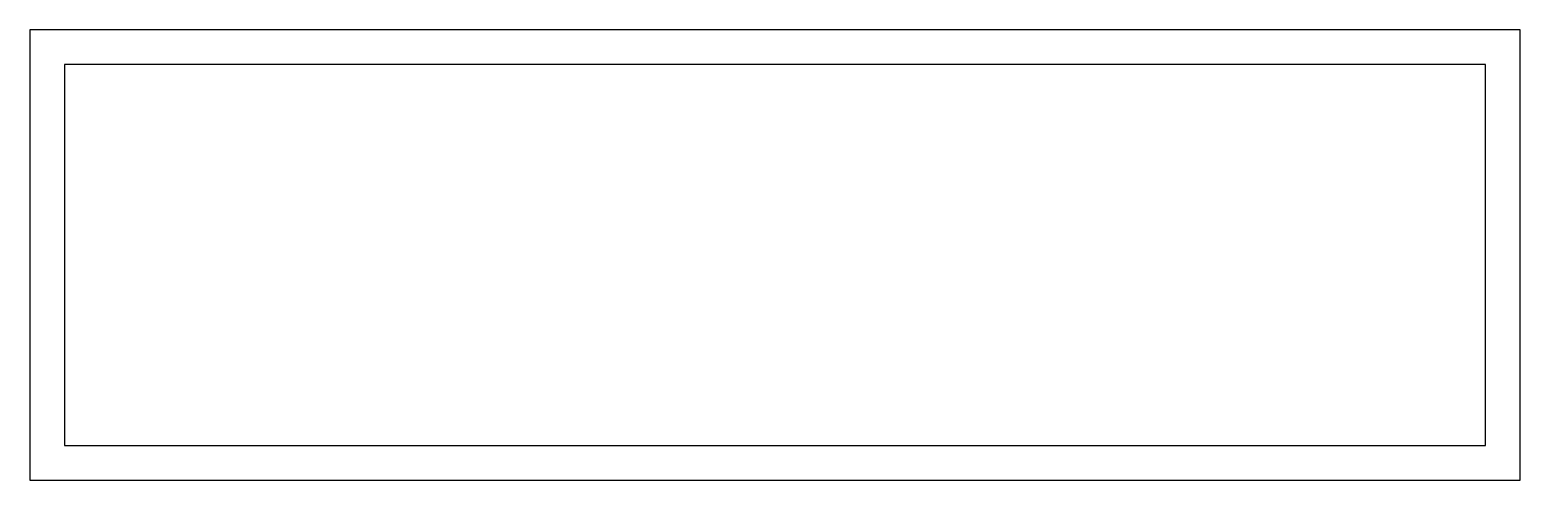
# Model space of a CAD drawing. Header units: metres. Extents: x 0.4 to 17.6, y 0.4 to 5.6.
import ezdxf

# ---------------------------------------------------------------- set-up
doc = ezdxf.new("R2010")
doc.units = ezdxf.units.M

msp = doc.modelspace()

# ---------------------------------------------------------------- linework, layer by layer
for points in [[(0.4, 0.4), (17.6, 0.4), (17.6, 5.6), (0.4, 5.6), (0.4, 0.4)], [(0.8, 0.8), (17.2, 0.8), (17.2, 5.2), (0.8, 5.2), (0.8, 0.8)]]:
    msp.add_lwpolyline(points, close=True)

doc.saveas('drawing.dxf')
